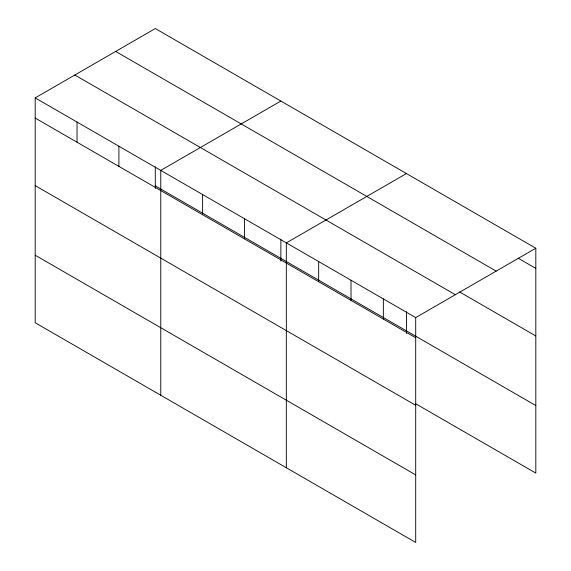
<?xml version="1.0" encoding="UTF-8"?>
<svg xmlns="http://www.w3.org/2000/svg" width="571" height="571" viewBox="0 0 571 571"><rect width="100%" height="100%" fill="white"/><g stroke="black" fill="none" stroke-linecap="round" stroke-linejoin="round"><path stroke-width="0.86" d="M35.188 97.898L415.702 317.583L415.702 542.45L35.188 322.758L35.188 97.898L155.298 28.55L535.812 248.242L535.812 473.102L415.681 403.747M280.868 101.046L160.758 170.394L160.758 395.26M406.438 173.548L286.328 242.889L286.328 467.756M415.702 317.583L535.812 248.242M518.104 258.171L535.812 268.399M115.663 51.433L496.178 271.125M459.576 291.938L535.812 335.955M74.822 75.015L455.337 294.7M155.298 185.86L535.812 405.553M35.188 118.054L415.702 337.746M35.188 185.611L415.702 405.296M35.188 255.208L415.702 474.901M406.438 311.716L406.438 333.521M383.355 298.911L383.355 319.075M351.015 280.24L351.015 300.396M318.668 261.568L318.668 281.724M280.868 239.22L280.868 261.026M244.467 218.729L244.467 238.885M202.612 194.561L202.612 214.717M155.298 166.725L155.298 188.53M118.896 146.226L118.896 166.389M77.042 122.066L77.042 142.222"/></g></svg>
